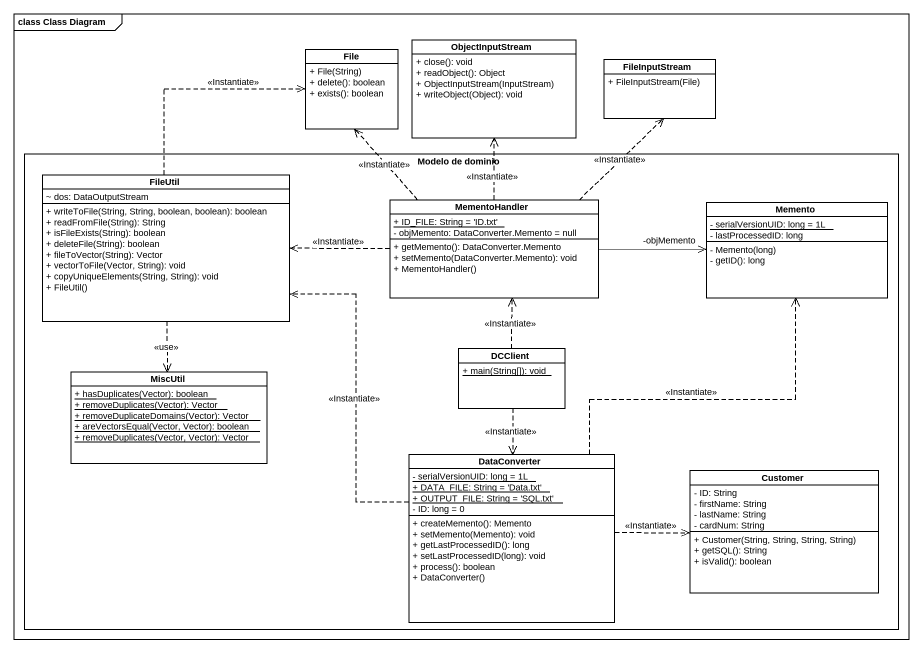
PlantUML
@startuml
mainframe class Class Diagram
hide circle
hide empty members
skinparam classAttributeIconSize 0
class "File" as File_ {
  + File(String)
  + delete(): boolean
  + exists(): boolean
}
class ObjectInputStream {
  + close(): void
  + readObject(): Object
  + ObjectInputStream(InputStream)
  + writeObject(Object): void
}
class FileInputStream {
  + FileInputStream(File)
}
rectangle "Modelo de dominio" as Modelo_de_dominio {
  class FileUtil {
    ~ dos: DataOutputStream
    + writeToFile(String, String, boolean, boolean): boolean
    + readFromFile(String): String
    + isFileExists(String): boolean
    + deleteFile(String): boolean
    + fileToVector(String): Vector
    + vectorToFile(Vector, String): void
    + copyUniqueElements(String, String): void
    + FileUtil()
  }
  class MementoHandler {
    {static} + ID_FILE: String = 'ID.txt'
    - objMemento: DataConverter.Memento = null
    + getMemento(): DataConverter.Memento
    + setMemento(DataConverter.Memento): void
    + MementoHandler()
  }
  class Memento {
    {static} - serialVersionUID: long = 1L
    - lastProcessedID: long
    - Memento(long)
    - getID(): long
  }
  class DCClient {
    {static} + main(String[]): void
  }
  class MiscUtil {
    {static} + hasDuplicates(Vector): boolean
    {static} + removeDuplicates(Vector): Vector
    {static} + removeDuplicateDomains(Vector): Vector
    {static} + areVectorsEqual(Vector, Vector): boolean
    {static} + removeDuplicates(Vector, Vector): Vector
  }
  class DataConverter {
    {static} - serialVersionUID: long = 1L
    {static} + DATA_FILE: String = 'Data.txt'
    {static} + OUTPUT_FILE: String = 'SQL.txt'
    - ID: long = 0
    + createMemento(): Memento
    + setMemento(Memento): void
    + getLastProcessedID(): long
    + setLastProcessedID(long): void
    + process(): boolean
    + DataConverter()
  }
  class Customer {
    - ID: String
    - firstName: String
    - lastName: String
    - cardNum: String
    + Customer(String, String, String, String)
    + getSQL(): String
    + isValid(): boolean
  }
}
FileUtil .up.> File_ : <<Instantiate>>
FileUtil ..> MiscUtil : <<use>>
MementoHandler .up.> File_ : <<Instantiate>>
MementoHandler .up.> ObjectInputStream : <<Instantiate>>
MementoHandler .up.> FileInputStream : <<Instantiate>>
MementoHandler .left.> FileUtil : <<Instantiate>>
MementoHandler -right-> "-objMemento" Memento
DCClient .up.> MementoHandler : <<Instantiate>>
DCClient ..> DataConverter : <<Instantiate>>
DataConverter .up.> FileUtil : <<Instantiate>>
DataConverter .up.> Memento : <<Instantiate>>
DataConverter .right.> Customer : <<Instantiate>>
@enduml
